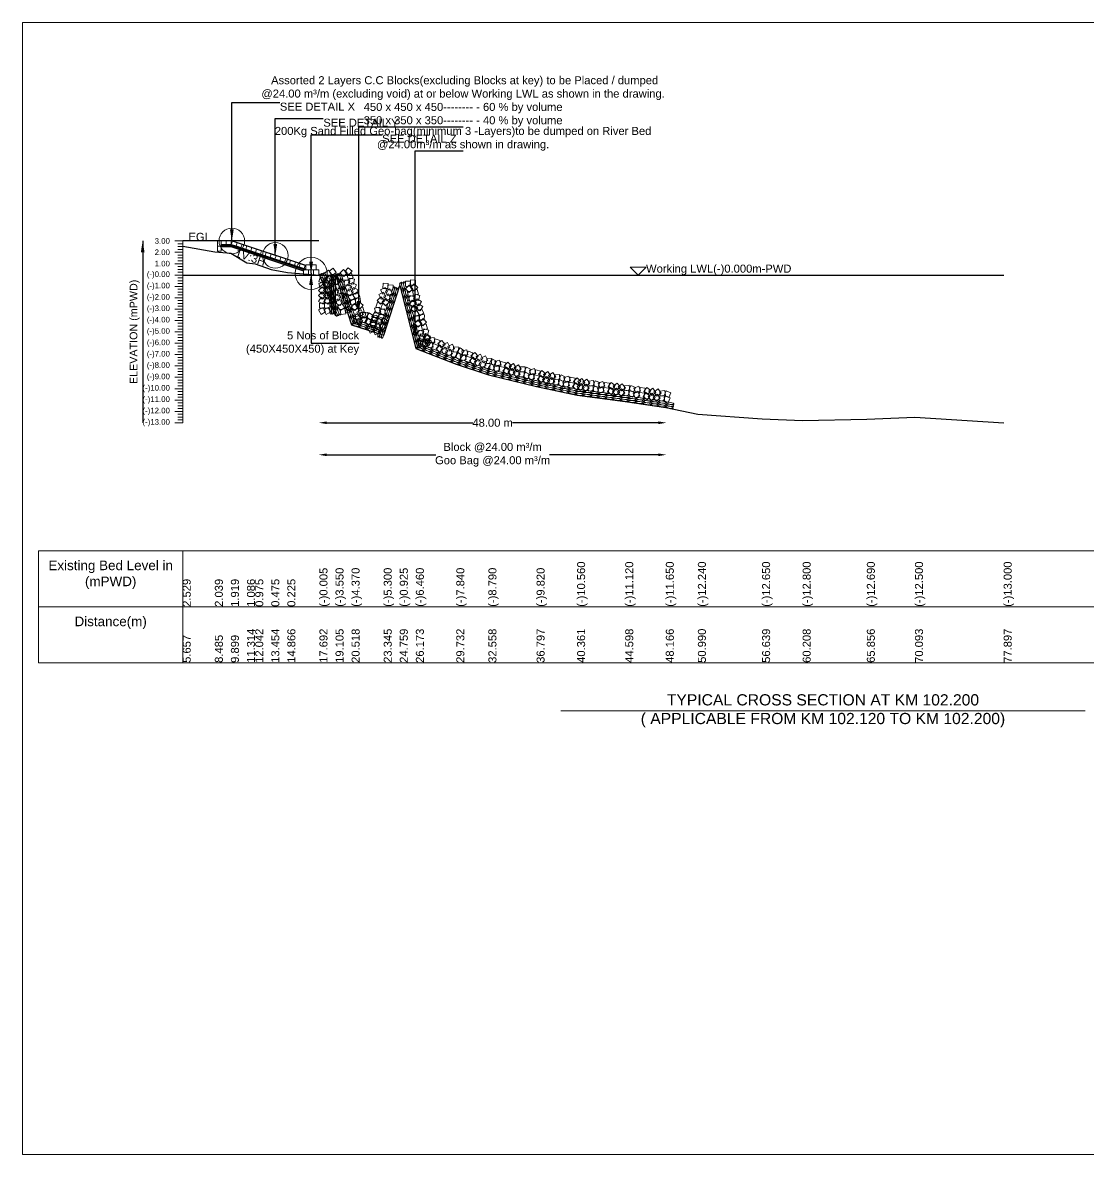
# Model space of a CAD drawing. Header units: inches. Extents: x 89000 to 380017, y -7071 to 0.
# Drawn here: x 190000 to 196658, y -7071 to 0 of the extents above; entities that cross this region are included whole.
import ezdxf

# ---------------------------------------------------------------- set-up
doc = ezdxf.new("R2010")
doc.units = ezdxf.units.IN
doc.header["$LTSCALE"] = 7
doc.header["$MEASUREMENT"] = 0
for name, color, linetype, lineweight in [('Cross section Data Border', 7, 'Continuous', 9), ('Cross Section Labels', 7, 'Continuous', 9), ('Existing_Bed_Level for Xsection', 7, 'Continuous', 25), ('Long Section Labels', 7, 'Continuous', 9)]:
    doc.layers.add(name, color=color, linetype=linetype, lineweight=lineweight)
doc.styles.get("Standard").update_dxf_attribs({"font": 'arial.ttf'})
doc.dimstyles.new('Appron Lebeling Style', dxfattribs={"dimtxt": 50, "dimasz": 50, "dimexe": 0.18, "dimexo": 0.0625, "dimgap": 0.09, "dimtad": 0, "dimtih": 1, "dimtoh": 1, "dimdec": 4, "dimzin": 0, "dimdsep": 46, "dimtxsty": 'Standard', "dimcen": 0.09, "dimse1": 1, "dimse2": 1, "dimadec": 0, "dimazin": 0, "dimtfac": 1, "dimtdec": 4, "dimtofl": 0, "dimtmove": 0, "dimatfit": 3, "dimfxl": 1, "dimtolj": 1, "dimtzin": 0, "dimarcsym": 0})
doc.dimstyles.get("Standard").update_dxf_attribs({"dimtxt": 0.18, "dimasz": 0.18, "dimexe": 0.18, "dimexo": 0.0625, "dimgap": 0.09, "dimtad": 0, "dimtih": 1, "dimtoh": 1, "dimdec": 4, "dimzin": 0, "dimdsep": 46, "dimtxsty": 'Standard', "dimcen": 0.09, "dimadec": 0, "dimazin": 0, "dimtfac": 1, "dimtdec": 4, "dimtofl": 0, "dimtmove": 0, "dimatfit": 3, "dimfxl": 1, "dimtolj": 1, "dimtzin": 0, "dimarcsym": 0})

# ---------------------------------------------------------------- blocks, each defined once
blk = doc.blocks.new('*D11')
at = {"layer": 'Cross Section Labels', "color": 0, "lineweight": -2, "transparency": 16777216}
for p, q in [((191900.1, -2500), (192812.6, -2500)), ((193972.3, -2500), (193059.8, -2500))]:
    blk.add_line(p, q, dxfattribs=at)
at = {"layer": 'Cross Section Labels', "color": 0, "transparency": 16777216}
for points in [[(191900.1, -2491.7), (191900.1, -2508.3), (191850.1, -2500)], [(193972.3, -2491.7), (193972.3, -2508.3), (194022.3, -2500)]]:
    blk.add_solid(points, dxfattribs=at)
at = {"layer": 'Defpoints', "color": 0, "transparency": 16777216}
for p in [(191850.1, -1577), (194022.3, -2405), (194022.3, -2500)]:
    blk.add_point(p, dxfattribs=at)
at = {"layer": 'Cross Section Labels', "color": 0, "transparency": 16777216, "insert": (192936.2, -2500), "char_height": 50, "attachment_point": 5}
blk.add_mtext('\\A1;48.00 m', dxfattribs=at)
blk = doc.blocks.new('*D12')
at = {"layer": 'Cross Section Labels', "color": 0, "lineweight": -2, "transparency": 16777216}
for p, q in [((191900.1, -2700), (192580.6, -2700)), ((193972.3, -2700), (193291.8, -2700))]:
    blk.add_line(p, q, dxfattribs=at)
at = {"layer": 'Cross Section Labels', "color": 0, "transparency": 16777216}
for points in [[(191900.1, -2691.7), (191900.1, -2708.3), (191850.1, -2700)], [(193972.3, -2691.7), (193972.3, -2708.3), (194022.3, -2700)]]:
    blk.add_solid(points, dxfattribs=at)
at = {"layer": 'Defpoints', "color": 0, "transparency": 16777216}
for p in [(191850.1, -1577), (194022.3, -2405), (194022.3, -2700)]:
    blk.add_point(p, dxfattribs=at)
at = {"layer": 'Cross Section Labels', "color": 0, "transparency": 16777216, "insert": (192936.2, -2700), "char_height": 50, "attachment_point": 5}
blk.add_mtext('\\A1;Block @24.00 m³/m ^JGoo Bag @24.00 m³/m ', dxfattribs=at)

msp = doc.modelspace()

# ---------------------------------------------------------------- linework, layer by layer
at = {"layer": 'Cross section Data Border'}
msp.add_lwpolyline([(190100, -3300), (197745.08551, -3300), (197745.08551, -4000), (190100, -4000)], close=True, dxfattribs=at)
for points in [[(191000, -3300), (191000, -4000)], [(190100, -3650), (197745.08551, -3650)]]:
    msp.add_lwpolyline(points, dxfattribs=at)
at = {"layer": 'Cross Section Labels'}
for points in [[(190000, 0), (200000, 0), (200000, -7071), (190000, -7071)], [(193844.92011, -1577), (193894.92011, -1527), (193794.92011, -1527)]]:
    msp.add_lwpolyline(points, close=True, dxfattribs=at)
msp.add_lwpolyline([(193362, -4300), (195000, -4300), (196638, -4300)], dxfattribs=at)
for centre, radius in [((191306.97011, -1364), 80), ((191578.54511, -1454.525), 80), ((191802.19511, -1566.35), 100)]:
    msp.add_circle(centre, radius, dxfattribs=at)
at = {"layer": 'Existing_Bed_Level for Xsection'}
for points in [[(191850.12011, -1364), (191000, -1364)], [(191000, -1397.441), (191200.81833, -1432.231), (191301.22749, -1440.751), (191401.63665, -1499.894), (191453.31656, -1507.775), (191553.57066, -1543.275), (191653.85423, -1561.025), (191854.48158, -1577.355), (191954.81644, -1829.05), (191954.81644, -1578.775), (192055.16155, -1887.27), (192255.87504, -1953.3), (192356.24076, -1642.675), (192456.61118, -2035.66), (192709.34511, -2133.64), (192909.95587, -2201.09), (193210.93182, -2274.22), (193463.98527, -2326.76), (193764.83599, -2366.52), (194018.17621, -2404.15), (194218.6672, -2446.04), (194619.74719, -2475.15), (194873.12942, -2485.8), (195274.13248, -2477.99), (195574.95184, -2464.5), (196129.0765, -2500)], [(191770.24511, -1518.425), (191310.24925, -1365.09305), (191306.97011, -1364), (191303.5136, -1364), (191239.6136, -1364)], [(191239.6136, -1385.3), (191303.5136, -1385.3), (191770.24511, -1540.87717)], [(191239.6136, -1392.4), (191302.36143, -1392.4), (191760.31143, -1545.05)], [(191239.6136, -1399.5), (191301.20925, -1399.5), (191754.27011, -1550.52029)], [(191000, -1577), (196129.0765, -1577)]]:
    msp.add_lwpolyline(points, dxfattribs=at)
at = {"layer": 'Long Section Labels'}
for points in [[(191000, -1364), (190950, -1364)], [(191000, -1381.75), (190970, -1381.75)], [(191000, -1399.5), (190970, -1399.5)], [(191000, -2500), (191000, -2429), (191000, -2358), (191000, -2287), (191000, -2216), (191000, -2145), (191000, -2074), (191000, -2003), (191000, -1932), (191000, -1861), (191000, -1790), (191000, -1719), (191000, -1648), (191000, -1577), (191000, -1506), (191000, -1435), (191000, -1364)], [(191000, -1435), (190950, -1435)], [(191000, -1417.25), (190970, -1417.25)], [(191000, -1452.75), (190970, -1452.75)], [(191000, -1470.5), (190970, -1470.5)], [(191000, -1506), (190950, -1506)], [(191000, -1488.25), (190970, -1488.25)], [(191000, -1523.75), (190970, -1523.75)], [(191000, -1541.5), (190970, -1541.5)], [(191000, -1577), (190950, -1577)], [(191000, -1559.25), (190970, -1559.25)], [(191000, -1594.75), (190970, -1594.75)], [(191000, -1612.5), (190970, -1612.5)], [(191000, -1648), (190950, -1648)], [(191000, -1630.25), (190970, -1630.25)], [(191000, -1665.75), (190970, -1665.75)], [(191000, -1683.5), (190970, -1683.5)], [(191000, -1719), (190950, -1719)], [(191000, -1701.25), (190970, -1701.25)], [(191000, -1736.75), (190970, -1736.75)], [(191000, -1754.5), (190970, -1754.5)], [(191000, -1790), (190950, -1790)], [(191000, -1772.25), (190970, -1772.25)], [(191000, -1807.75), (190970, -1807.75)], [(191000, -1825.5), (190970, -1825.5)], [(191000, -1861), (190950, -1861)], [(191000, -1843.25), (190970, -1843.25)], [(191000, -1878.75), (190970, -1878.75)], [(191000, -1896.5), (190970, -1896.5)], [(191000, -1932), (190950, -1932)], [(191000, -1914.25), (190970, -1914.25)], [(191000, -1949.75), (190970, -1949.75)], [(191000, -1967.5), (190970, -1967.5)], [(191000, -2003), (190950, -2003)], [(191000, -1985.25), (190970, -1985.25)], [(191000, -2020.75), (190970, -2020.75)], [(191000, -2038.5), (190970, -2038.5)], [(191000, -2074), (190950, -2074)], [(191000, -2056.25), (190970, -2056.25)], [(191000, -2091.75), (190970, -2091.75)], [(191000, -2109.5), (190970, -2109.5)], [(191000, -2145), (190950, -2145)], [(191000, -2127.25), (190970, -2127.25)], [(191000, -2162.75), (190970, -2162.75)], [(191000, -2180.5), (190970, -2180.5)], [(191000, -2216), (190950, -2216)], [(191000, -2198.25), (190970, -2198.25)], [(191000, -2233.75), (190970, -2233.75)], [(191000, -2251.5), (190970, -2251.5)], [(191000, -2287), (190950, -2287)], [(191000, -2269.25), (190970, -2269.25)], [(191000, -2304.75), (190970, -2304.75)], [(191000, -2322.5), (190970, -2322.5)], [(191000, -2358), (190950, -2358)], [(191000, -2340.25), (190970, -2340.25)], [(191000, -2375.75), (190970, -2375.75)], [(191000, -2393.5), (190970, -2393.5)], [(191000, -2429), (190950, -2429)], [(191000, -2411.25), (190970, -2411.25)], [(191000, -2446.75), (190970, -2446.75)], [(191000, -2464.5), (190970, -2464.5)], [(191000, -2500), (190950, -2500)], [(191000, -2482.25), (190970, -2482.25)]]:
    msp.add_lwpolyline(points, dxfattribs=at)
for points in [[(191239.6136, -1364), (191218.3136, -1364), (191218.3136, -1395.95), (191239.6136, -1395.95)], [(191239.6136, -1395.95), (191218.3136, -1395.95), (191218.3136, -1427.9), (191239.6136, -1427.9)], [(191271.5636, -1364), (191239.6136, -1364), (191239.6136, -1385.3), (191271.5636, -1385.3)], [(191303.5136, -1364), (191271.5636, -1364), (191271.5636, -1385.3), (191303.5136, -1385.3)], [(191340.55968, -1375.19652), (191310.24925, -1365.09305), (191303.5136, -1385.3), (191333.82403, -1395.40348)], [(191370.87011, -1385.3), (191340.55968, -1375.19652), (191333.82403, -1395.40348), (191364.13446, -1405.50695)], [(191401.18054, -1395.40348), (191370.87011, -1385.3), (191364.13446, -1405.50695), (191394.44489, -1415.61043)], [(191431.49097, -1405.50695), (191401.18054, -1395.40348), (191394.44489, -1415.61043), (191424.75532, -1425.71391)], [(191461.80141, -1415.61043), (191431.49097, -1405.50695), (191424.75532, -1425.71391), (191455.06575, -1435.81739)], [(191492.11184, -1425.71391), (191461.80141, -1415.61043), (191455.06575, -1435.81739), (191485.37619, -1445.92086)], [(191522.42227, -1435.81739), (191492.11184, -1425.71391), (191485.37619, -1445.92086), (191515.68662, -1456.02434)], [(191552.7327, -1445.92086), (191522.42227, -1435.81739), (191515.68662, -1456.02434), (191545.99705, -1466.12782)], [(191583.04313, -1456.02434), (191552.7327, -1445.92086), (191545.99705, -1466.12782), (191576.30748, -1476.23129)], [(191613.35356, -1466.12782), (191583.04313, -1456.02434), (191576.30748, -1476.23129), (191606.61791, -1486.33477)], [(191643.66399, -1476.23129), (191613.35356, -1466.12782), (191606.61791, -1486.33477), (191636.92834, -1496.43825)], [(191673.97442, -1486.33477), (191643.66399, -1476.23129), (191636.92834, -1496.43825), (191667.23877, -1506.54173)], [(191704.28486, -1496.43825), (191673.97442, -1486.33477), (191667.23877, -1506.54173), (191697.5492, -1516.6452)], [(191734.59529, -1506.54173), (191704.28486, -1496.43825), (191697.5492, -1516.6452), (191727.85964, -1526.74868)], [(191764.90572, -1516.6452), (191734.59529, -1506.54173), (191727.85964, -1526.74868), (191758.17007, -1536.85216)], [(191786.22011, -1545.05), (191754.27011, -1545.05), (191754.27011, -1577), (191786.22011, -1577)], [(191802.19511, -1513.1), (191770.24511, -1513.1), (191770.24511, -1545.05), (191802.19511, -1545.05)], [(191818.17011, -1545.05), (191786.22011, -1545.05), (191786.22011, -1577), (191818.17011, -1577)], [(191834.14511, -1513.1), (191802.19511, -1513.1), (191802.19511, -1545.05), (191834.14511, -1545.05)], [(191850.12011, -1545.05), (191818.17011, -1545.05), (191818.17011, -1577), (191850.12011, -1577)], [(191929.61003, -1572.04906), (191910.49556, -1546.44751), (191884.89401, -1565.56199), (191904.00849, -1591.16354)], [(191959.2888, -1560.21802), (191940.17432, -1534.61647), (191914.57277, -1553.73094), (191933.68725, -1579.33249)], [(192027.48848, -1562.94768), (192003.75097, -1541.56233), (191982.36562, -1565.29984), (192006.10313, -1586.68519)], [(192057.87158, -1553.06488), (192034.13407, -1531.67953), (192012.74872, -1555.41704), (192036.48622, -1576.80239)], [(191859.38934, -1589.58989), (191851.11388, -1620.44956), (191881.97355, -1628.72502), (191890.24901, -1597.86534)], [(191851.11388, -1629.81534), (191859.38934, -1660.67502), (191890.24901, -1652.39956), (191881.97355, -1621.53989)], [(191891.33934, -1589.58989), (191883.06388, -1620.44956), (191913.92355, -1628.72502), (191922.19901, -1597.86534)], [(191883.06388, -1629.81534), (191891.33934, -1660.67502), (191922.19901, -1652.39956), (191913.92355, -1621.53989)], [(191936.81829, -1612.47939), (191933.07817, -1580.74906), (191901.34784, -1584.48918), (191905.08796, -1616.21951)], [(191953.3519, -1625.52732), (191928.27838, -1605.72526), (191908.47633, -1630.79878), (191933.54984, -1650.60083)], [(191966.49705, -1600.64835), (191962.75694, -1568.91802), (191931.0266, -1572.65813), (191934.76672, -1604.38847)], [(191983.03066, -1613.69628), (191957.95714, -1593.89422), (191938.15509, -1618.96773), (191963.2286, -1638.76979)], [(191993.17882, -1654.93462), (191981.34778, -1625.25586), (191951.66901, -1637.08691), (191963.50006, -1666.76567)], [(192034.9428, -1604.75701), (192025.06, -1574.37391), (191994.6769, -1584.25671), (192004.5597, -1614.63981)], [(192037.01457, -1643.82595), (192043.62864, -1612.56805), (192012.37074, -1605.95397), (192005.75666, -1637.21187)], [(192065.3259, -1594.87421), (192055.4431, -1564.49111), (192025.06, -1574.37391), (192034.9428, -1604.75701)], [(192067.39767, -1633.94315), (192074.01174, -1602.68524), (192042.75384, -1596.07117), (192036.13976, -1627.32907)], [(192086.44543, -1638.41061), (192057.97891, -1623.90338), (192043.47168, -1652.3699), (192071.9382, -1666.87713)], [(192423.10058, -1647.94137), (192423.48208, -1615.99365), (192391.53435, -1615.61216), (192391.15286, -1647.55988)], [(192454.05687, -1640.03498), (192454.43836, -1608.08725), (192422.49064, -1607.70576), (192422.10914, -1639.65348)], [(191870.67245, -1650.46539), (191848.08938, -1673.06645), (191870.69044, -1695.64951), (191893.2735, -1673.04846)], [(191848.08938, -1704.99846), (191870.67245, -1727.59951), (191893.2735, -1705.01645), (191870.69044, -1682.41539)], [(191902.62245, -1650.46539), (191880.03938, -1673.06645), (191902.64044, -1695.64951), (191925.2235, -1673.04846)], [(191880.03938, -1704.99846), (191902.62245, -1727.59951), (191925.2235, -1705.01645), (191902.64044, -1682.41539)], [(191963.50006, -1666.76567), (191951.66901, -1637.08691), (191921.99025, -1648.91795), (191933.8213, -1678.59671)], [(191968.09938, -1705.61822), (191972.67384, -1673.99739), (191941.05302, -1669.42293), (191936.47855, -1701.04375)], [(191987.39663, -1708.84188), (191958.04979, -1696.20995), (191945.41786, -1725.55679), (191974.7647, -1738.18872)], [(191997.77814, -1693.78717), (192002.35261, -1662.16634), (191970.73178, -1657.59188), (191966.15731, -1689.21271)], [(192017.07539, -1697.01083), (191987.72855, -1684.37891), (191975.09662, -1713.72574), (192004.44346, -1726.35767)], [(192056.06233, -1648.29342), (192027.59581, -1633.78618), (192013.08858, -1662.2527), (192041.5551, -1676.75994)], [(192051.45501, -1707.13747), (192065.93957, -1678.65941), (192037.46151, -1664.17485), (192022.97695, -1692.65291)], [(192076.44187, -1720.72491), (192059.02672, -1693.93845), (192032.24025, -1711.3536), (192049.6554, -1738.14007)], [(192081.83811, -1697.25467), (192096.32267, -1668.7766), (192067.84461, -1654.29204), (192053.36005, -1682.77011)], [(192106.82497, -1710.84211), (192089.40982, -1684.05564), (192062.62335, -1701.4708), (192080.0385, -1728.25727)], [(192225.85588, -1699.08004), (192240.39618, -1727.52968), (192268.84583, -1712.98938), (192254.30553, -1684.53974)], [(192264.11169, -1654.13182), (192235.67364, -1668.69477), (192250.23659, -1697.13282), (192278.67464, -1682.56987)], [(192251.84953, -1628.46858), (192250.23609, -1660.37782), (192282.14532, -1661.99127), (192283.75877, -1630.08203)], [(192256.25828, -1708.90333), (192270.79858, -1737.35297), (192299.24822, -1722.81267), (192284.70792, -1694.36303)], [(192294.51409, -1663.9551), (192266.07603, -1678.51805), (192280.63898, -1706.95611), (192309.07704, -1692.39316)], [(192282.25193, -1638.29187), (192280.63848, -1670.20111), (192312.54772, -1671.81455), (192314.16116, -1639.90532)], [(192437.81421, -1663.0118), (192415.50262, -1640.14271), (192392.63352, -1662.4543), (192414.94511, -1685.32339)], [(192442.5616, -1705.21427), (192434.6552, -1674.25799), (192403.69892, -1682.16439), (192411.60532, -1713.12067)], [(192468.77049, -1655.1054), (192446.4589, -1632.23631), (192423.58981, -1654.5479), (192445.9014, -1677.41699)], [(192473.51788, -1697.30788), (192465.61149, -1666.35159), (192434.6552, -1674.25799), (192442.5616, -1705.21427)], [(191864.82112, -1715.1387), (191848.86269, -1742.81777), (191876.54177, -1758.7762), (191892.50019, -1731.09713)], [(191854.70644, -1752.93245), (191854.70644, -1784.88245), (191886.65644, -1784.88245), (191886.65644, -1752.93245)], [(191896.77112, -1715.1387), (191880.81269, -1742.81777), (191908.49177, -1758.7762), (191924.45019, -1731.09713)], [(191886.65644, -1752.93245), (191886.65644, -1784.88245), (191918.60644, -1784.88245), (191918.60644, -1752.93245)], [(191986.61245, -1767.86082), (191999.22101, -1738.50393), (191969.86412, -1725.89537), (191957.25557, -1755.25226)], [(192012.42734, -1779.80039), (191993.31287, -1754.19884), (191967.71132, -1773.31332), (191986.82579, -1798.91487)], [(192016.29122, -1756.02977), (192028.89977, -1726.67288), (191999.54288, -1714.06433), (191986.93433, -1743.42122)], [(192042.10611, -1767.96935), (192022.99163, -1742.3678), (191997.39008, -1761.48228), (192016.50456, -1787.08382)], [(192081.01484, -1761.5374), (192079.33891, -1729.63138), (192047.43289, -1731.30731), (192049.10882, -1763.21333)], [(192096.6681, -1775.62938), (192072.93059, -1754.24403), (192051.54524, -1777.98153), (192075.28275, -1799.36688)], [(192111.39794, -1751.6546), (192109.72201, -1719.74858), (192077.81599, -1721.42451), (192079.49192, -1753.33052)], [(192127.0512, -1765.74657), (192103.31369, -1744.36122), (192081.92834, -1768.09873), (192105.66585, -1789.48408)], [(192217.41473, -1746.72666), (192207.59144, -1777.12905), (192237.99384, -1786.95234), (192247.81712, -1756.54995)], [(192238.65946, -1713.87342), (192214.96388, -1735.30521), (192236.39567, -1759.0008), (192260.09126, -1737.569)], [(192247.81712, -1756.54995), (192237.99384, -1786.95234), (192268.39623, -1796.77563), (192278.21952, -1766.37323)], [(192269.06186, -1723.6967), (192245.36627, -1745.1285), (192266.79807, -1768.82408), (192290.49365, -1747.39229)], [(192442.11401, -1744.33555), (192450.72659, -1713.56826), (192419.9593, -1704.95568), (192411.34672, -1735.72297)], [(192460.83467, -1750.01994), (192433.3611, -1733.71027), (192417.05143, -1761.18384), (192444.525, -1777.49352)], [(192452.44883, -1808.44535), (192468.73662, -1780.95879), (192441.25007, -1764.67101), (192424.96228, -1792.15756)], [(192473.07029, -1736.42915), (192481.68287, -1705.66186), (192450.91559, -1697.04928), (192442.30301, -1727.81657)], [(192491.79096, -1742.11355), (192464.31739, -1725.80388), (192448.00771, -1753.27745), (192475.48129, -1769.58712)], [(192483.40511, -1800.53895), (192499.6929, -1773.0524), (192472.20635, -1756.76461), (192455.91856, -1784.25116)], [(191848.86269, -1794.99713), (191864.82112, -1822.6762), (191892.50019, -1806.71777), (191876.54177, -1779.0387)], [(191880.81269, -1794.99713), (191896.77112, -1822.6762), (191924.45019, -1806.71777), (191908.49177, -1779.0387)], [(192019.6356, -1820.23073), (192015.89548, -1788.50039), (191984.16515, -1792.24051), (191987.90527, -1823.97084)], [(192049.31436, -1808.39968), (192045.57425, -1776.66935), (192013.84391, -1780.40947), (192017.58403, -1812.1398)], [(192104.12242, -1817.4387), (192094.23962, -1787.0556), (192063.85652, -1796.93841), (192073.73932, -1827.32151)], [(192106.19419, -1856.50764), (192112.80826, -1825.24974), (192081.55036, -1818.63566), (192074.93629, -1849.89357)], [(192120.1128, -1853.69161), (192105.70087, -1825.17672), (192077.18598, -1839.58864), (192091.5979, -1868.10354)], [(192130.09719, -1823.34175), (192115.68526, -1794.82685), (192087.17037, -1809.23878), (192101.58229, -1837.75367)], [(192134.50552, -1807.5559), (192124.62272, -1777.1728), (192094.23962, -1787.0556), (192104.12242, -1817.4387)], [(192136.57729, -1846.62484), (192143.19136, -1815.36694), (192111.93346, -1808.75286), (192105.31938, -1840.01076)], [(192155.62505, -1851.09231), (192127.15853, -1836.58507), (192112.6513, -1865.05159), (192141.11782, -1879.55883)], [(192155.82509, -1811.21587), (192123.92486, -1809.43321), (192122.1422, -1841.33344), (192154.04243, -1843.11609)], [(192191.44988, -1831.64734), (192164.72182, -1814.14268), (192147.21715, -1840.87074), (192173.94521, -1858.3754)], [(192212.06857, -1827.34877), (192180.78872, -1833.85824), (192187.29819, -1865.13809), (192218.57804, -1858.62862)], [(192203.32878, -1805.55269), (192185.96612, -1832.37322), (192212.78664, -1849.73588), (192230.1493, -1822.91536)], [(192198.92091, -1784.95709), (192205.59619, -1816.20198), (192236.84108, -1809.5267), (192230.1658, -1778.28181)], [(192250.20038, -1846.04508), (192219.85051, -1836.06069), (192209.86612, -1866.41056), (192240.21599, -1876.39495)], [(192233.73118, -1815.37598), (192216.36851, -1842.1965), (192243.18903, -1859.55917), (192260.5517, -1832.73865)], [(192229.32331, -1794.78037), (192235.99858, -1826.02526), (192267.24347, -1819.34999), (192260.5682, -1788.1051)], [(192476.50918, -1823.61313), (192460.85452, -1795.76113), (192433.00251, -1811.41578), (192448.65717, -1839.26779)], [(192478.44536, -1864.63535), (192478.82685, -1832.68763), (192446.87913, -1832.30613), (192446.49763, -1864.25386)], [(192507.46546, -1815.70674), (192491.8108, -1787.85473), (192463.9588, -1803.50939), (192479.61345, -1831.36139)], [(192509.40164, -1856.72895), (192509.78313, -1824.78123), (192477.83541, -1824.39974), (192477.45392, -1856.34746)], [(192125.24195, -1860.97511), (192096.77544, -1846.46788), (192082.2682, -1874.93439), (192110.73472, -1889.44163)], [(192145.8407, -1841.56573), (192113.94047, -1839.78308), (192112.15781, -1871.68331), (192144.05804, -1873.46596)], [(192181.46549, -1861.99721), (192154.73743, -1844.49255), (192137.23276, -1871.22061), (192163.96082, -1888.72527)], [(192157.09288, -1911.8968), (192171.63318, -1940.34644), (192200.08282, -1925.80614), (192185.54252, -1897.3565)], [(192195.34869, -1866.94857), (192166.91063, -1881.51152), (192181.47359, -1909.94958), (192209.91164, -1895.38663)], [(192202.08418, -1857.69864), (192170.80433, -1864.20811), (192177.3138, -1895.48796), (192208.59365, -1888.97849)], [(192183.08653, -1841.28534), (192181.47308, -1873.19458), (192213.38232, -1874.80802), (192214.99576, -1842.89879)], [(192187.49527, -1921.72008), (192202.03557, -1950.16973), (192230.48522, -1935.62943), (192215.94492, -1907.17978)], [(192225.75108, -1876.77186), (192197.31303, -1891.33481), (192211.87598, -1919.77286), (192240.31403, -1905.20991)], [(192240.21599, -1876.39495), (192209.86612, -1866.41056), (192199.88173, -1896.76043), (192230.2316, -1906.74482)], [(192213.48892, -1851.10863), (192211.87548, -1883.01786), (192243.78471, -1884.63131), (192245.39816, -1852.72207)], [(192272.95609, -1897.81363), (192251.65027, -1874.00471), (192227.84136, -1895.31053), (192249.14718, -1919.11945)], [(192282.94048, -1867.46376), (192261.63466, -1843.65484), (192237.82575, -1864.96066), (192259.13157, -1888.76958)], [(192493.15898, -1879.70577), (192470.84739, -1856.83668), (192447.97829, -1879.14827), (192470.28989, -1902.01736)], [(192497.90637, -1921.90825), (192489.99998, -1890.95197), (192459.04369, -1898.85836), (192466.95009, -1929.81464)], [(192524.11526, -1871.79938), (192501.80367, -1848.93028), (192478.93458, -1871.24188), (192501.24617, -1894.11097)], [(192528.86265, -1914.00185), (192520.95626, -1883.04557), (192489.99998, -1890.95197), (192497.90637, -1921.90825)], [(192497.45878, -1961.02952), (192506.07136, -1930.26223), (192475.30407, -1921.64965), (192466.69149, -1952.41694)], [(192504.10623, -1977.11694), (192472.34184, -1973.67809), (192468.90299, -2005.44249), (192500.66738, -2008.88134)], [(192516.17945, -1966.71392), (192488.70587, -1950.40425), (192472.3962, -1977.87782), (192499.86977, -1994.18749)], [(192515.65511, -1947.32725), (192483.89072, -1943.8884), (192480.45187, -1975.6528), (192512.21626, -1979.09165)], [(192528.41506, -1953.12312), (192537.02764, -1922.35584), (192506.26036, -1913.74326), (192497.64778, -1944.51054)], [(192547.13573, -1958.80752), (192519.66216, -1942.49785), (192503.35248, -1969.97142), (192530.82606, -1986.28109)], [(192550.16941, -1969.58335), (192524.38763, -1950.71268), (192505.51696, -1976.49446), (192531.29874, -1995.36513)], [(192538.74988, -2017.23292), (192555.03767, -1989.74637), (192527.55112, -1973.45859), (192511.26333, -2000.94514)], [(192570.98372, -1966.36263), (192539.40772, -1971.23695), (192544.28204, -2002.81294), (192575.85804, -1997.93863)], [(192608.09186, -1987.01626), (192578.30217, -1975.46738), (192566.75329, -2005.25707), (192596.54298, -2016.80595)], [(192507.7936, -2025.13932), (192524.08139, -1997.65277), (192496.59484, -1981.36498), (192480.30705, -2008.85153)], [(192538.62053, -1999.37305), (192512.83875, -1980.50237), (192493.96808, -2006.28415), (192519.74986, -2025.15482)], [(192559.43484, -1996.15232), (192527.85884, -2001.02664), (192532.73316, -2032.60263), (192564.30915, -2027.72832)], [(192596.54298, -2016.80595), (192566.75329, -2005.25707), (192555.2044, -2035.04677), (192584.9941, -2046.59565)], [(192628.12517, -2039.89793), (192608.08608, -2015.01346), (192583.2016, -2035.05255), (192603.24069, -2059.93703)], [(192639.67405, -2010.10824), (192619.63496, -1985.22376), (192594.75048, -2005.26286), (192614.78958, -2030.14733)], [(192643.62776, -2027.96288), (192614.39184, -2040.84944), (192627.2784, -2070.08536), (192656.51432, -2057.1988)], [(192655.17664, -1998.17319), (192625.94072, -2011.05975), (192638.82728, -2040.29567), (192668.0632, -2027.40911)], [(192686.31052, -2068.73091), (192673.40068, -2039.50526), (192644.17503, -2052.4151), (192657.08487, -2081.64075)], [(192697.8594, -2038.94121), (192684.94956, -2009.71557), (192655.72391, -2022.62541), (192668.63375, -2051.85105)], [(192724.18297, -2028.16942), (192692.41857, -2024.73057), (192688.97972, -2056.49496), (192720.74412, -2059.93381)], [(192758.69727, -2050.42552), (192732.91549, -2031.55485), (192714.04481, -2057.33662), (192739.82659, -2076.2073)], [(192775.50823, -2044.10331), (192744.18657, -2050.40855), (192750.4918, -2081.73021), (192781.81346, -2075.42498)], [(192712.63409, -2057.95911), (192680.86969, -2054.52026), (192677.43084, -2086.28466), (192709.19524, -2089.72351)], [(192747.14839, -2080.21521), (192721.36661, -2061.34454), (192702.49593, -2087.12632), (192728.27771, -2105.99699)], [(192765.32602, -2074.38739), (192734.00436, -2080.69262), (192740.30959, -2112.01428), (192771.63125, -2105.70905)], [(192803.33502, -2093.33211), (192773.05095, -2083.1499), (192762.86874, -2113.43398), (192793.15281, -2123.61619)], [(192813.51723, -2063.04804), (192783.23316, -2052.86583), (192773.05095, -2083.1499), (192803.33502, -2093.33211)], [(192835.93468, -2114.96396), (192814.78466, -2091.01653), (192790.83723, -2112.16655), (192811.98725, -2136.11398)], [(192846.11689, -2084.67989), (192824.96687, -2060.73246), (192801.01944, -2081.88247), (192822.16946, -2105.8299)], [(192850.87846, -2102.33626), (192822.25882, -2116.53903), (192836.46159, -2145.15867), (192865.08123, -2130.9559)], [(192861.06067, -2072.05218), (192832.44103, -2086.25495), (192846.6438, -2114.87459), (192875.26344, -2100.67182)], [(192895.37104, -2141.12105), (192881.14548, -2112.51273), (192852.53716, -2126.73829), (192866.76272, -2155.34661)], [(192905.55325, -2110.83698), (192891.32769, -2082.22866), (192862.71937, -2096.45422), (192876.94493, -2125.06254)], [(192931.35973, -2098.87923), (192899.47181, -2096.88846), (192897.48104, -2128.77638), (192929.36896, -2130.76715)], [(192959.63644, -2114.9576), (192931.60315, -2099.62994), (192916.27549, -2127.66323), (192944.30878, -2142.99089)], [(192979.84883, -2109.0358), (192949.18444, -2118.00783), (192958.15646, -2148.67223), (192988.82086, -2139.7002)], [(193019.34447, -2124.64608), (192988.29779, -2117.10248), (192980.75419, -2148.14916), (193011.80087, -2155.69277)], [(192921.17752, -2129.16331), (192889.2896, -2127.17254), (192887.29883, -2159.06046), (192919.18675, -2161.05122)], [(192952.09283, -2146.00428), (192924.05954, -2130.67662), (192908.73188, -2158.70991), (192936.76517, -2174.03757)], [(192972.30523, -2140.08249), (192941.64083, -2149.05451), (192950.61286, -2179.71891), (192981.27725, -2170.74688)], [(193011.80087, -2155.69277), (192980.75419, -2148.14916), (192973.21058, -2179.19584), (193004.25726, -2186.73945)], [(193046.13794, -2174.44483), (193023.00932, -2152.40238), (193000.96687, -2175.53099), (193024.09549, -2197.57344)], [(193053.68155, -2143.39815), (193030.55293, -2121.3557), (193008.51048, -2144.48431), (193031.6391, -2166.52676)], [(193059.94196, -2160.58032), (193032.6479, -2177.18864), (193049.25621, -2204.48271), (193076.55028, -2187.87439)], [(193067.48557, -2129.53364), (193040.1915, -2146.14196), (193056.79982, -2173.43603), (193084.09389, -2156.82771)], [(193107.60121, -2195.40052), (193090.97117, -2168.11968), (193063.69033, -2184.74973), (193080.32038, -2212.03057)], [(193115.14482, -2164.35383), (193098.51477, -2137.073), (193071.23394, -2153.70305), (193087.86398, -2180.98388)], [(193132.28533, -2181.27054), (193100.34426, -2182.02585), (193101.09958, -2213.96692), (193133.04065, -2213.21161)], [(193139.82894, -2150.22385), (193107.88787, -2150.97917), (193108.64318, -2182.92024), (193140.58425, -2182.16492)], [(193169.41961, -2198.80952), (193141.38632, -2183.48186), (193126.05866, -2211.51515), (193154.09195, -2226.84281)], [(193176.96322, -2167.76284), (193148.92993, -2152.43518), (193133.60227, -2180.46847), (193161.63556, -2195.79613)], [(193197.17561, -2161.84105), (193166.51121, -2170.81307), (193175.48324, -2201.47747), (193206.14764, -2192.50544)], [(193236.67125, -2177.45133), (193205.62457, -2169.90772), (193198.08096, -2200.9544), (193229.12765, -2208.49801)], [(193268.35022, -2194.22684), (193244.49329, -2172.9748), (193223.24125, -2196.83173), (193247.09818, -2218.08377)], [(193281.6801, -2179.90588), (193254.9601, -2197.42284), (193272.47706, -2224.14284), (193299.19706, -2206.62588)], [(193330.48357, -2213.10334), (193312.94533, -2186.39729), (193286.23929, -2203.93553), (193303.77753, -2230.64157)], [(193189.63201, -2192.88773), (193158.96761, -2201.85976), (193167.93964, -2232.52415), (193198.60403, -2223.55213)], [(193229.12765, -2208.49801), (193198.08096, -2200.9544), (193190.53736, -2232.00109), (193221.58404, -2239.54469)], [(193261.85515, -2225.50969), (193237.99821, -2204.25765), (193216.74617, -2228.11458), (193240.60311, -2249.36662)], [(193275.18503, -2211.18872), (193248.46502, -2228.70569), (193265.98199, -2255.42569), (193292.70199, -2237.90873)], [(193323.9885, -2244.38618), (193306.45026, -2217.68014), (193279.74421, -2235.21838), (193297.28245, -2261.92442)], [(193348.18338, -2229.43394), (193316.28579, -2231.26318), (193318.11502, -2263.16077), (193350.01262, -2261.33153)], [(193354.67845, -2198.15109), (193322.78086, -2199.98033), (193324.6101, -2231.87792), (193356.50769, -2230.04869)], [(193385.88658, -2245.71398), (193357.3536, -2231.3379), (193342.97752, -2259.87088), (193371.5105, -2274.24696)], [(193392.38165, -2214.43113), (193363.84867, -2200.05505), (193349.47259, -2228.58803), (193378.00557, -2242.96411)], [(193405.88835, -2239.11569), (193375.54308, -2249.11405), (193385.54144, -2279.45931), (193415.88671, -2269.46096)], [(193412.38343, -2207.83284), (193382.03816, -2217.8312), (193392.03651, -2248.17647), (193422.38178, -2238.17811)], [(193445.8867, -2253.38869), (193414.60386, -2246.89361), (193408.10878, -2278.17646), (193439.39163, -2284.67154)], [(193452.38178, -2222.10584), (193421.09893, -2215.61077), (193414.60386, -2246.89361), (193445.8867, -2253.38869)], [(193480.83508, -2270.9752), (193456.97814, -2249.72316), (193435.7261, -2273.58009), (193459.58304, -2294.83214)], [(193487.33015, -2239.69236), (193463.47322, -2218.44031), (193442.22118, -2242.29725), (193466.07811, -2263.54929)], [(193488.94843, -2254.63184), (193463.58338, -2274.05906), (193483.0106, -2299.42411), (193508.37565, -2279.99689)], [(193493.1345, -2222.95725), (193467.76945, -2242.38447), (193487.19667, -2267.74952), (193512.56172, -2248.3223)], [(193540.05259, -2284.16512), (193520.60518, -2258.81555), (193495.25561, -2278.26296), (193514.70302, -2303.61253)], [(193544.23866, -2252.49053), (193524.79125, -2227.14096), (193499.44168, -2246.58838), (193518.88909, -2271.93795)], [(193567.27325, -2235.80612), (193535.59535, -2239.96703), (193539.75626, -2271.64493), (193571.43416, -2267.48402)], [(193606.06771, -2249.28055), (193576.5583, -2237.03322), (193564.31097, -2266.54263), (193593.82038, -2278.78996)], [(193625.53241, -2241.2348), (193596.00107, -2253.42918), (193608.19544, -2282.96051), (193637.72678, -2270.76614)], [(193666.46884, -2252.53947), (193634.79425, -2248.3534), (193630.60818, -2280.02798), (193662.28277, -2284.21405)], [(193702.61158, -2267.51867), (193677.26197, -2248.07131), (193657.81461, -2273.42092), (193683.16422, -2292.86828)], [(193714.85659, -2252.25973), (193689.49155, -2271.68695), (193708.91877, -2297.05199), (193734.28381, -2277.62478)], [(193765.96076, -2281.79301), (193746.51334, -2256.44344), (193721.16377, -2275.89085), (193740.61119, -2301.24042)], [(193563.08718, -2267.4807), (193531.40928, -2271.64161), (193535.57019, -2303.31951), (193567.24809, -2299.1586)], [(193601.88164, -2280.95514), (193572.37224, -2268.7078), (193560.1249, -2298.21721), (193589.63431, -2310.46455)], [(193621.34634, -2272.90939), (193591.815, -2285.10376), (193604.00937, -2314.6351), (193633.54071, -2302.44073)], [(193662.28277, -2284.21405), (193630.60818, -2280.02798), (193626.42212, -2311.70257), (193658.0967, -2315.88864)], [(193698.42551, -2299.19325), (193673.0759, -2279.74589), (193653.62854, -2305.0955), (193678.97815, -2324.54286)], [(193710.67053, -2283.93431), (193685.30548, -2303.36153), (193704.7327, -2328.72658), (193730.09775, -2309.29936)], [(193761.77469, -2313.46759), (193742.32728, -2288.11802), (193716.97771, -2307.56544), (193736.42512, -2332.915)], [(193784.80928, -2296.78318), (193753.13138, -2300.94409), (193757.29229, -2332.62199), (193788.97019, -2328.46108)], [(193788.99534, -2265.10859), (193757.31744, -2269.2695), (193761.47835, -2300.9474), (193793.15625, -2296.78649)], [(193824.49971, -2311.20865), (193795.19079, -2298.48899), (193782.47113, -2327.7979), (193811.78004, -2340.51757)], [(193829.19391, -2279.60538), (193799.885, -2266.88571), (193787.16533, -2296.19463), (193816.47425, -2308.91429)], [(193844.0911, -2303.47653), (193814.36774, -2315.19507), (193826.08628, -2344.91843), (193855.80964, -2333.19989)], [(193848.78531, -2271.87326), (193819.06195, -2283.5918), (193830.78048, -2313.31516), (193860.50385, -2301.59662)], [(193884.8407, -2315.43716), (193853.23743, -2310.74295), (193848.54322, -2342.34622), (193880.1465, -2347.04043)], [(193889.53491, -2283.83388), (193857.93164, -2279.13968), (193853.23743, -2310.74295), (193884.8407, -2315.43716)], [(193920.73823, -2330.99486), (193895.7042, -2311.14291), (193875.85225, -2336.17693), (193900.88628, -2356.02888)], [(193925.43243, -2299.39158), (193900.39841, -2279.53963), (193880.54646, -2304.57366), (193905.58048, -2324.42561)], [(193933.22672, -2315.93454), (193907.55295, -2334.9519), (193926.57031, -2360.62567), (193952.24408, -2341.6083)], [(193937.92092, -2284.33126), (193912.24715, -2303.34863), (193931.26452, -2329.02239), (193956.93828, -2310.00503)], [(193983.85, -2346.28471), (193964.81219, -2320.6261), (193939.15358, -2339.6639), (193958.19138, -2365.32252)], [(193988.5442, -2314.68144), (193969.5064, -2289.02282), (193943.84778, -2308.06063), (193962.88559, -2333.71924)], [(194007.14956, -2329.97237), (193975.40892, -2333.62402), (193979.06056, -2365.36465), (194010.8012, -2361.71301)], [(194011.84376, -2298.3691), (193980.10313, -2302.02074), (193983.75477, -2333.76138), (194015.49541, -2330.10974)], [(194045.72263, -2344.06809), (194016.41371, -2331.34843), (194003.69404, -2360.65735), (194033.00296, -2373.37701)], [(194050.41683, -2312.46482), (194021.10791, -2299.74516), (194008.38825, -2329.05407), (194037.69717, -2341.77374)]]:
    msp.add_lwpolyline(points, close=True, dxfattribs=at)
for centre, major_axis in [((191867.21689, -1593.00452), (8.74971, -21.94909)), ((191878.42887, -1588.53502), (8.74971, -21.94909)), ((191884.71632, -1636.90271), (8.74971, -21.94909)), ((191889.64085, -1584.06551), (8.74971, -21.94909)), ((191895.9283, -1632.4332), (8.74971, -21.94909)), ((191907.14027, -1627.9637), (8.74971, -21.94909)), ((191924.64144, -1608.17765), (0, 23.6288)), ((191936.71144, -1608.17765), (0, 23.6288)), ((191948.78144, -1608.17765), (0, 23.6288)), ((191966.07838, -1593.88755), (7.30888, -22.46999)), ((191977.55644, -1590.15405), (7.30888, -22.46999)), ((191980.69615, -1638.82753), (7.30888, -22.46999)), ((191989.0345, -1586.42054), (7.30888, -22.46999)), ((191992.17421, -1635.09403), (7.30888, -22.46999)), ((192003.65227, -1631.36052), (7.30888, -22.46999)), ((192363.66054, -1647.33838), (5.84722, -22.89389)), ((192375.35514, -1644.35152), (5.84722, -22.89389)), ((192387.04973, -1641.36466), (5.84722, -22.89389)), ((191902.21575, -1680.80089), (8.74971, -21.94909)), ((191913.42773, -1676.33139), (8.74971, -21.94909)), ((191924.6397, -1671.86188), (8.74971, -21.94909)), ((191924.64144, -1655.43525), (0, 23.6288)), ((191924.64144, -1702.69285), (0, 23.6288)), ((191942.13913, -1715.76007), (8.74971, -21.94909)), ((191936.71144, -1655.43525), (0, 23.6288)), ((191936.71144, -1702.69285), (0, 23.6288)), ((191948.78144, -1655.43525), (0, 23.6288)), ((191948.78144, -1702.69285), (0, 23.6288)), ((191995.31391, -1683.76751), (7.30888, -22.46999)), ((192006.79197, -1680.03401), (7.30888, -22.46999)), ((192018.27003, -1676.3005), (7.30888, -22.46999)), ((192300.42165, -1717.28784), (7.26487, 22.48426)), ((192314.95138, -1672.31932), (7.26487, 22.48426)), ((192326.43673, -1676.03034), (7.26487, 22.48426)), ((192337.92208, -1679.74136), (7.26487, 22.48426)), ((192375.35498, -1693.12616), (5.84722, -22.89389)), ((192387.04957, -1690.1393), (5.84722, -22.89389)), ((192398.74417, -1687.15244), (5.84722, -22.89389)), ((191919.71518, -1724.69908), (8.74971, -21.94909)), ((191924.64144, -1749.95045), (0, 23.6288)), ((191930.92716, -1720.22958), (8.74971, -21.94909)), ((191937.21461, -1768.59727), (8.74971, -21.94909)), ((191936.71144, -1749.95045), (0, 23.6288)), ((191948.42658, -1764.12776), (8.74971, -21.94909)), ((191948.78144, -1749.95045), (0, 23.6288)), ((191959.63856, -1759.65826), (8.74971, -21.94909)), ((192009.93167, -1728.70749), (7.30888, -22.46999)), ((192021.40973, -1724.97399), (7.30888, -22.46999)), ((192024.54944, -1773.64747), (7.30888, -22.46999)), ((192032.88779, -1721.24048), (7.30888, -22.46999)), ((192036.0275, -1769.91396), (7.30888, -22.46999)), ((192047.50556, -1766.18046), (7.30888, -22.46999)), ((192285.89192, -1762.25636), (7.26487, 22.48426)), ((192297.37727, -1765.96738), (7.26487, 22.48426)), ((192308.86262, -1769.6784), (7.26487, 22.48426)), ((192311.907, -1720.99886), (7.26487, 22.48426)), ((192323.39235, -1724.70988), (7.26487, 22.48426)), ((192387.04942, -1738.91394), (5.84722, -22.89389)), ((192398.74385, -1784.70172), (5.84722, -22.89389)), ((192398.74401, -1735.92708), (5.84722, -22.89389)), ((192410.43845, -1781.71486), (5.84722, -22.89389)), ((192410.43861, -1732.94022), (5.84722, -22.89389)), ((192422.13304, -1778.728), (5.84722, -22.89389)), ((191924.64144, -1797.20805), (0, 23.6288)), ((191936.71144, -1797.20805), (0, 23.6288)), ((191948.78144, -1797.20805), (0, 23.6288)), ((191954.71404, -1812.49545), (8.74971, -21.94909)), ((191965.92601, -1808.02595), (8.74971, -21.94909)), ((191977.13799, -1803.55644), (8.74971, -21.94909)), ((192039.1672, -1818.58745), (7.30888, -22.46999)), ((192050.64526, -1814.85394), (7.30888, -22.46999)), ((192062.12332, -1811.12044), (7.30888, -22.46999)), ((192065.26302, -1859.79392), (7.30888, -22.46999)), ((192076.74108, -1856.06042), (7.30888, -22.46999)), ((192256.83246, -1852.1934), (7.26487, 22.48426)), ((192268.31781, -1855.90442), (7.26487, 22.48426)), ((192271.36219, -1807.22488), (7.26487, 22.48426)), ((192279.80315, -1859.61544), (7.26487, 22.48426)), ((192282.84754, -1810.9359), (7.26487, 22.48426)), ((192294.33289, -1814.64692), (7.26487, 22.48426)), ((192410.43829, -1830.4895), (5.84722, -22.89389)), ((192422.13289, -1827.50264), (5.84722, -22.89389)), ((192433.82748, -1824.51578), (5.84722, -22.89389)), ((192053.78496, -1863.52743), (7.30888, -22.46999)), ((192080.08642, -1889.11651), (22.44541, -7.38401)), ((192083.8583, -1877.65101), (22.44541, -7.38401)), ((192087.63018, -1866.1855), (22.44541, -7.38401)), ((192124.97725, -1903.88453), (22.44541, -7.38401)), ((192128.74913, -1892.41903), (22.44541, -7.38401)), ((192132.52101, -1880.95352), (22.44541, -7.38401)), ((192169.86807, -1918.65256), (22.44541, -7.38401)), ((192173.63995, -1907.18705), (22.44541, -7.38401)), ((192177.41183, -1895.72155), (22.44541, -7.38401)), ((192222.30266, -1910.48957), (22.44541, -7.38401)), ((192242.30272, -1897.16192), (7.26487, 22.48426)), ((192253.78807, -1900.87294), (7.26487, 22.48426)), ((192265.27342, -1904.58395), (7.26487, 22.48426)), ((192422.13273, -1876.27728), (5.84722, -22.89389)), ((192433.82717, -1922.06506), (5.84722, -22.89389)), ((192433.82733, -1873.29042), (5.84722, -22.89389)), ((192445.52176, -1919.0782), (5.84722, -22.89389)), ((192445.52192, -1870.30356), (5.84722, -22.89389)), ((192457.21636, -1916.09134), (5.84722, -22.89389)), ((192214.7589, -1933.42058), (22.44541, -7.38401)), ((192218.53078, -1921.95507), (22.44541, -7.38401)), ((192227.77299, -1942.13044), (7.26487, 22.48426)), ((192239.25834, -1945.84145), (7.26487, 22.48426)), ((192250.74369, -1949.55247), (7.26487, 22.48426)), ((192445.52161, -1967.85284), (5.84722, -22.89389)), ((192457.2162, -1964.86598), (5.84722, -22.89389)), ((192468.9108, -1961.87912), (5.84722, -22.89389)), ((192457.21604, -2013.64062), (5.84722, -22.89389)), ((192468.91064, -2010.65376), (5.84722, -22.89389)), ((192483.10248, -2039.45751), (22.03113, -8.54104)), ((192487.46539, -2028.20362), (22.03113, -8.54104)), ((192491.8283, -2016.94974), (22.03113, -8.54104)), ((192480.60523, -2007.6669), (5.84722, -22.89389)), ((192527.16474, -2056.53959), (22.03113, -8.54104)), ((192531.52765, -2045.2857), (22.03113, -8.54104)), ((192535.89056, -2034.03182), (22.03113, -8.54104)), ((192579.95283, -2051.1139), (22.03113, -8.54104)), ((192571.22701, -2073.62167), (22.03113, -8.54104)), ((192575.58992, -2062.36778), (22.03113, -8.54104)), ((192615.28928, -2090.70374), (22.03113, -8.54104)), ((192619.65219, -2079.44986), (22.03113, -8.54104)), ((192624.0151, -2068.19598), (22.03113, -8.54104)), ((192659.35154, -2107.78582), (22.03113, -8.54104)), ((192663.71445, -2096.53194), (22.03113, -8.54104)), ((192668.07736, -2085.27805), (22.03113, -8.54104)), ((192703.41381, -2124.8679), (22.03113, -8.54104)), ((192707.77672, -2113.61402), (22.03113, -8.54104)), ((192712.13963, -2102.36013), (22.03113, -8.54104)), ((192751.66115, -2128.76668), (22.39675, -7.53031)), ((192755.50776, -2117.32603), (22.39675, -7.53031)), ((192747.81453, -2140.20733), (22.39675, -7.53031)), ((192792.60804, -2155.26795), (22.39675, -7.53031)), ((192796.45466, -2143.8273), (22.39675, -7.53031)), ((192800.30127, -2132.38665), (22.39675, -7.53031)), ((192837.40155, -2170.32857), (22.39675, -7.53031)), ((192841.24817, -2158.88792), (22.39675, -7.53031)), ((192845.09478, -2147.44727), (22.39675, -7.53031)), ((192882.19506, -2185.38919), (22.39675, -7.53031)), ((192886.04168, -2173.94854), (22.39675, -7.53031)), ((192889.88829, -2162.50789), (22.39675, -7.53031)), ((192926.87065, -2198.9893), (22.96075, -5.57892)), ((192929.72046, -2187.26055), (22.96075, -5.57892)), ((192932.57027, -2175.5318), (22.96075, -5.57892)), ((192975.64195, -2198.41838), (22.96075, -5.57892)), ((192978.49176, -2186.68964), (22.96075, -5.57892)), ((193024.41325, -2197.84747), (22.96075, -5.57892)), ((192972.79215, -2210.14713), (22.96075, -5.57892)), ((193018.71364, -2221.30496), (22.96075, -5.57892)), ((193021.56345, -2209.57621), (22.96075, -5.57892)), ((193064.63513, -2232.46279), (22.96075, -5.57892)), ((193067.48494, -2220.73405), (22.96075, -5.57892)), ((193070.33475, -2209.0053), (22.96075, -5.57892)), ((193110.55663, -2243.62062), (22.96075, -5.57892)), ((193113.40643, -2231.89188), (22.96075, -5.57892)), ((193116.25624, -2220.16313), (22.96075, -5.57892)), ((193156.47812, -2254.77846), (22.96075, -5.57892)), ((193159.32793, -2243.04971), (22.96075, -5.57892)), ((193162.17773, -2231.32096), (22.96075, -5.57892)), ((193202.39961, -2265.93629), (22.96075, -5.57892)), ((193205.24942, -2254.20754), (22.96075, -5.57892)), ((193208.09923, -2242.47879), (22.96075, -5.57892)), ((193250.85032, -2264.01693), (23.1354, -4.80347)), ((193253.30401, -2252.19896), (23.1354, -4.80347)), ((193299.57482, -2261.8059), (23.1354, -4.80347)), ((193248.39662, -2275.83489), (23.1354, -4.80347)), ((193294.66743, -2285.44183), (23.1354, -4.80347)), ((193297.12112, -2273.62386), (23.1354, -4.80347)), ((193340.93824, -2295.04876), (23.1354, -4.80347)), ((193343.39193, -2283.2308), (23.1354, -4.80347)), ((193345.84563, -2271.41283), (23.1354, -4.80347)), ((193387.20904, -2304.6557), (23.1354, -4.80347)), ((193389.66274, -2292.83773), (23.1354, -4.80347)), ((193392.11643, -2281.01977), (23.1354, -4.80347)), ((193433.47985, -2314.26263), (23.1354, -4.80347)), ((193435.93354, -2302.44467), (23.1354, -4.80347)), ((193438.38724, -2290.6267), (23.1354, -4.80347)), ((193479.49657, -2322.72248), (23.42512, -3.09583)), ((193481.07797, -2310.75652), (23.42512, -3.09583)), ((193482.65938, -2298.79057), (23.42512, -3.09583)), ((193526.3468, -2328.91414), (23.42512, -3.09583)), ((193527.9282, -2316.94818), (23.42512, -3.09583)), ((193529.50961, -2304.98223), (23.42512, -3.09583)), ((193573.19703, -2335.10579), (23.42512, -3.09583)), ((193574.77843, -2323.13984), (23.42512, -3.09583)), ((193576.35984, -2311.17389), (23.42512, -3.09583)), ((193621.62866, -2329.3315), (23.42512, -3.09583)), ((193623.21007, -2317.36555), (23.42512, -3.09583)), ((193668.47889, -2335.52316), (23.42512, -3.09583)), ((193670.0603, -2323.5572), (23.42512, -3.09583)), ((193716.91053, -2329.74886), (23.42512, -3.09583)), ((193763.76076, -2335.94052), (23.42512, -3.09583)), ((193620.04726, -2341.29745), (23.42512, -3.09583)), ((193666.89749, -2347.48911), (23.42512, -3.09583)), ((193713.74772, -2353.68077), (23.42512, -3.09583)), ((193715.32913, -2341.71482), (23.42512, -3.09583)), ((193760.59795, -2359.87243), (23.42512, -3.09583)), ((193762.17936, -2347.90648), (23.42512, -3.09583)), ((193807.45001, -2366.74848), (23.37238, -3.47163)), ((193809.22338, -2354.80947), (23.37238, -3.47163)), ((193810.99674, -2342.87045), (23.37238, -3.47163)), ((193854.19476, -2373.69173), (23.37238, -3.47163)), ((193855.96813, -2361.75272), (23.37238, -3.47163)), ((193857.7415, -2349.8137), (23.37238, -3.47163)), ((193900.93952, -2380.63499), (23.37238, -3.47163)), ((193902.71288, -2368.69597), (23.37238, -3.47163)), ((193904.48625, -2356.75696), (23.37238, -3.47163)), ((193947.68427, -2387.57824), (23.37238, -3.47163)), ((193949.45764, -2375.63922), (23.37238, -3.47163)), ((193951.231, -2363.70021), (23.37238, -3.47163)), ((193994.42902, -2394.52149), (23.37238, -3.47163)), ((193996.20239, -2382.58248), (23.37238, -3.47163)), ((193997.97576, -2370.64346), (23.37238, -3.47163)), ((194041.29146, -2402.81431), (23.12934, -4.83258)), ((194043.76002, -2390.99944), (23.12934, -4.83258)), ((194046.22859, -2379.18458), (23.12934, -4.83258))]:
    msp.add_ellipse(centre, major_axis=major_axis, ratio=0.255, dxfattribs=at)

# ---------------------------------------------------------------- texts
at = {"layer": 'Cross section Data Border', "char_height": 60, "width": 800, "attachment_point": 5}
for s, insert in [('Existing Bed Level in (mPWD)', (190550, -3450)), ('Distance(m)', (190550, -3750))]:
    msp.add_mtext(s, dxfattribs=dict(at, insert=insert))
at = {"layer": 'Cross Section Labels'}
for s, insert, char_height, attachment_point in [(' Assorted 2 Layers C.C Blocks(excluding Blocks at key) to be Placed / dumped^J@24.00 m³/m (excluding void) at or below Working LWL as shown in the drawing.^J450 x 450 x 450-------- - 60 % by volume^J350 x 350 x 350-------- - 40 % by volume', (192751.79593, -650), 50, 8), ('SEE DETAIL X', (191606.97011, -500), 50, 1), ('SEE DETAIL Y', (191878.54511, -600), 50, 1), ('200Kg Sand Filled Geo-bag(minimum 3 -Layers)to be dumped on River Bed^J@24.00m³/m as shown in drawing.', (192751.79593, -800), 50, 8), ('SEE DETAIL Z', (192245.97011, -700), 50, 1), ('EGL', (191175.7136, -1364), 50, 9), ('Working LWL(-)0.000m-PWD', (193894.92011, -1577), 50, 7), ('5 Nos of Block ^J(450X450X450) at Key', (192102.19511, -2003), 50, 6), ('TYPICAL CROSS SECTION AT KM 102.200^J( APPLICABLE FROM KM 102.120 TO KM 102.200)', (195000, -4300), 70, 5)]:
    msp.add_mtext(s, dxfattribs=dict(at, insert=insert, char_height=char_height, attachment_point=attachment_point))
at = {"layer": 'Cross Section Labels', "insert": (191431.53153, -1442.94076), "char_height": 50, "attachment_point": 2, "rotation": 341.565051177}
msp.add_mtext('1V:3H', dxfattribs=at)
at = {"layer": 'Long Section Labels', "char_height": 35, "attachment_point": 6}
for s, insert in [('3.00', (190920, -1364)), ('2.00', (190920, -1435)), ('(-)0.00', (190920, -1577)), ('1.00', (190920, -1506)), ('(-)1.00', (190920, -1648)), ('(-)2.00', (190920, -1719)), ('(-)3.00', (190920, -1790)), ('(-)4.00', (190920, -1861)), ('(-)5.00', (190920, -1932)), ('(-)6.00', (190920, -2003)), ('(-)7.00', (190920, -2074)), ('(-)8.00', (190920, -2145)), ('(-)9.00', (190920, -2216)), ('(-)10.00', (190920, -2287)), ('(-)11.00', (190920, -2358)), ('(-)12.00', (190920, -2429)), ('(-)13.00', (190920, -2500))]:
    msp.add_mtext(s, dxfattribs=dict(at, insert=insert))
at = {"layer": 'Long Section Labels', "rotation": 90}
for s, insert, char_height, attachment_point in [('ELEVATION (mPWD)', (190700, -1932), 48, 5), ('(-)10.560', (193463.98527, -3650), 50, 1), ('(-)11.120', (193764.83599, -3650), 50, 1), ('(-)11.650', (194018.17621, -3650), 50, 1), ('(-)12.240', (194218.6672, -3650), 50, 1), ('(-)12.650', (194619.74719, -3650), 50, 1), ('(-)12.800', (194873.12942, -3650), 50, 1), ('(-)12.690', (195274.13248, -3650), 50, 1), ('(-)12.500', (195574.95184, -3650), 50, 1), ('(-)13.000', (196129.0765, -3650), 50, 1), ('(-)0.005', (191854.48158, -3650), 50, 1), ('(-)3.550', (191954.81644, -3650), 50, 1), ('(-)4.370', (192055.16155, -3650), 50, 1), ('(-)5.300', (192255.87504, -3650), 50, 1), ('(-)0.925', (192356.24076, -3650), 50, 1), ('(-)6.460', (192456.61118, -3650), 50, 1), ('(-)7.840', (192709.34511, -3650), 50, 1), ('(-)8.790', (192909.95587, -3650), 50, 1), ('(-)9.820', (193210.93182, -3650), 50, 1), ('2.529', (191000, -3650), 50, 1), ('2.039', (191200.81833, -3650), 50, 1), ('1.919', (191301.22749, -3650), 50, 1), ('1.086', (191401.63665, -3650), 50, 1), ('0.975', (191453.31656, -3650), 50, 1), ('0.475', (191553.57066, -3650), 50, 1), ('0.225', (191653.85423, -3650), 50, 1), ('11.314', (191401.63665, -4000), 50, 1), ('12.042', (191453.31656, -4000), 50, 1), ('13.454', (191553.57066, -4000), 50, 1), ('14.866', (191653.85423, -4000), 50, 1), ('17.692', (191854.48158, -4000), 50, 1), ('19.105', (191954.81644, -4000), 50, 1), ('19.105', (191954.81644, -4000), 50, 1), ('20.518', (192055.16155, -4000), 50, 1), ('23.345', (192255.87504, -4000), 50, 1), ('24.759', (192356.24076, -4000), 50, 1), ('26.173', (192456.61118, -4000), 50, 1), ('29.732', (192709.34511, -4000), 50, 1), ('32.558', (192909.95587, -4000), 50, 1), ('36.797', (193210.93182, -4000), 50, 1), ('40.361', (193463.98527, -4000), 50, 1), ('44.598', (193764.83599, -4000), 50, 1), ('48.166', (194018.17621, -4000), 50, 1), ('50.990', (194218.6672, -4000), 50, 1), ('56.639', (194619.74719, -4000), 50, 1), ('60.208', (194873.12942, -4000), 50, 1), ('65.856', (195274.13248, -4000), 50, 1), ('70.093', (195574.95184, -4000), 50, 1), ('77.897', (196129.0765, -4000), 50, 1), ('5.657', (191000, -4000), 50, 1), ('8.485', (191200.81833, -4000), 50, 1), ('9.899', (191301.22749, -4000), 50, 1)]:
    msp.add_mtext(s, dxfattribs=dict(at, insert=insert, char_height=char_height, attachment_point=attachment_point))

# ---------------------------------------------------------------- dimensions: what is measured, and where the dimension line sits
at = {"layer": 'Cross Section Labels'}
for base, text, picture, middle in [((194022.26538, -2500), '48.00 m', '*D11', (192936.19274, -2500)), ((194022.26538, -2700), 'Block @24.00 m³/m ^JGoo Bag @24.00 m³/m ', '*D12', (192936.19274, -2700))]:
    dim = msp.add_linear_dim(base=base, p1=(191850.12011, -1577), p2=(194022.26538, -2405.00438), text=text, dimstyle='Appron Lebeling Style', dxfattribs=at)
    dim.commit()
    dim.dimension.update_dxf_attribs({"geometry": picture, "text_midpoint": middle})

# ---------------------------------------------------------------- leaders
at = {"layer": 'Cross Section Labels', "annotation_type": 0, "has_hookline": 1}
for points, hookline_direction, text_width in [([(191306.97011, -1364), (191306.97011, -500), (191606.88011, -500)], 0, 466.13233), ([(191578.54511, -1454.525), (191578.54511, -600), (191878.45511, -600)], 0, 466.03001), ([(191802.19511, -1566.35), (191802.19511, -700), (192245.88011, -700)], 0, 460.91405), ([(192099.36916, -1810.37228), (192099.36916, -650), (192751.70593, -650)], 0, 2510.77763), ([(192451.79593, -1969.06427), (192451.79593, -800), (192751.70593, -800)], 0, 2345.7367), ([(191802.19511, -1566.35), (191802.19511, -2003), (192102.28511, -2003)], 1, 701.90996)]:
    msp.add_leader(points, dimstyle='Standard', override={"dimasz": 72}, dxfattribs=dict(at, hookline_direction=hookline_direction, text_width=text_width))
at = {"layer": 'Long Section Labels'}
msp.add_leader([(190750, -1364), (190750, -2500)], dimstyle='Standard', override={"dimasz": 72}, dxfattribs=at)

doc.saveas('drawing.dxf')
